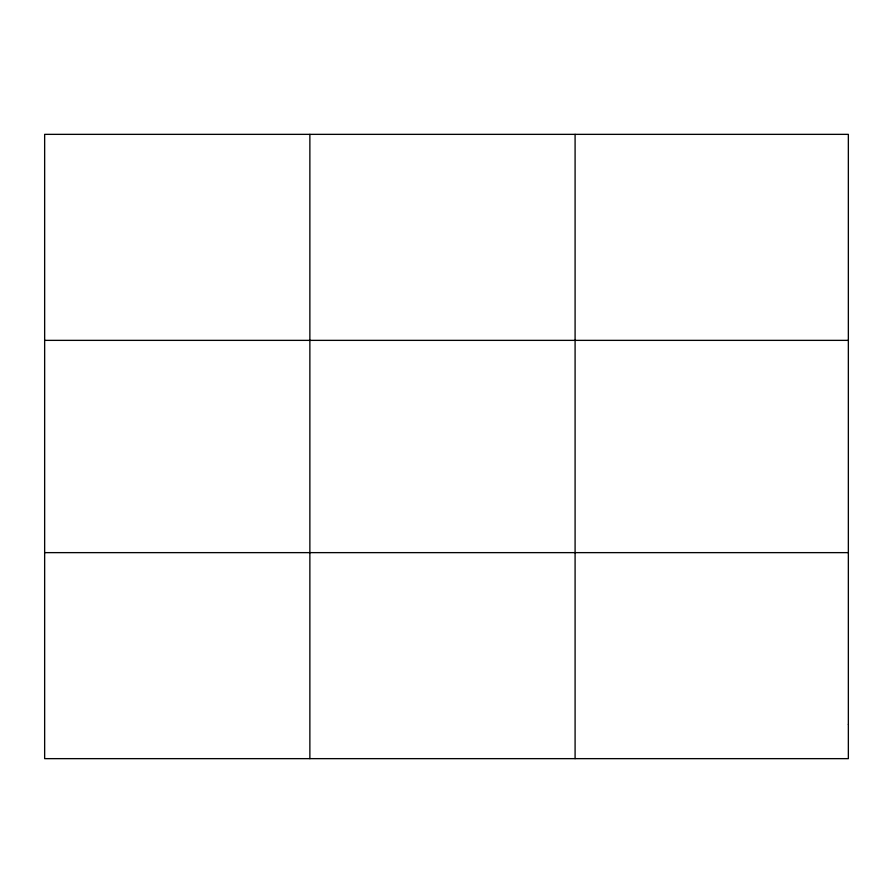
<?xml version="1.0" encoding="UTF-8"?>
<svg xmlns="http://www.w3.org/2000/svg" width="893" height="893" viewBox="0 0 893 893"><rect width="100%" height="100%" fill="white"/><g stroke="black" fill="none" stroke-linecap="round" stroke-linejoin="round"><path stroke-width="1.34" d="M309.871 134.352L309.871 758.648M575.092 134.352L575.092 758.648M44.65 340.367L848.35 340.367M44.65 552.633L848.35 552.633M848.35 724.312L848.35 758.648L44.65 758.648L44.65 134.352L848.35 134.352L848.35 724.312"/></g></svg>
